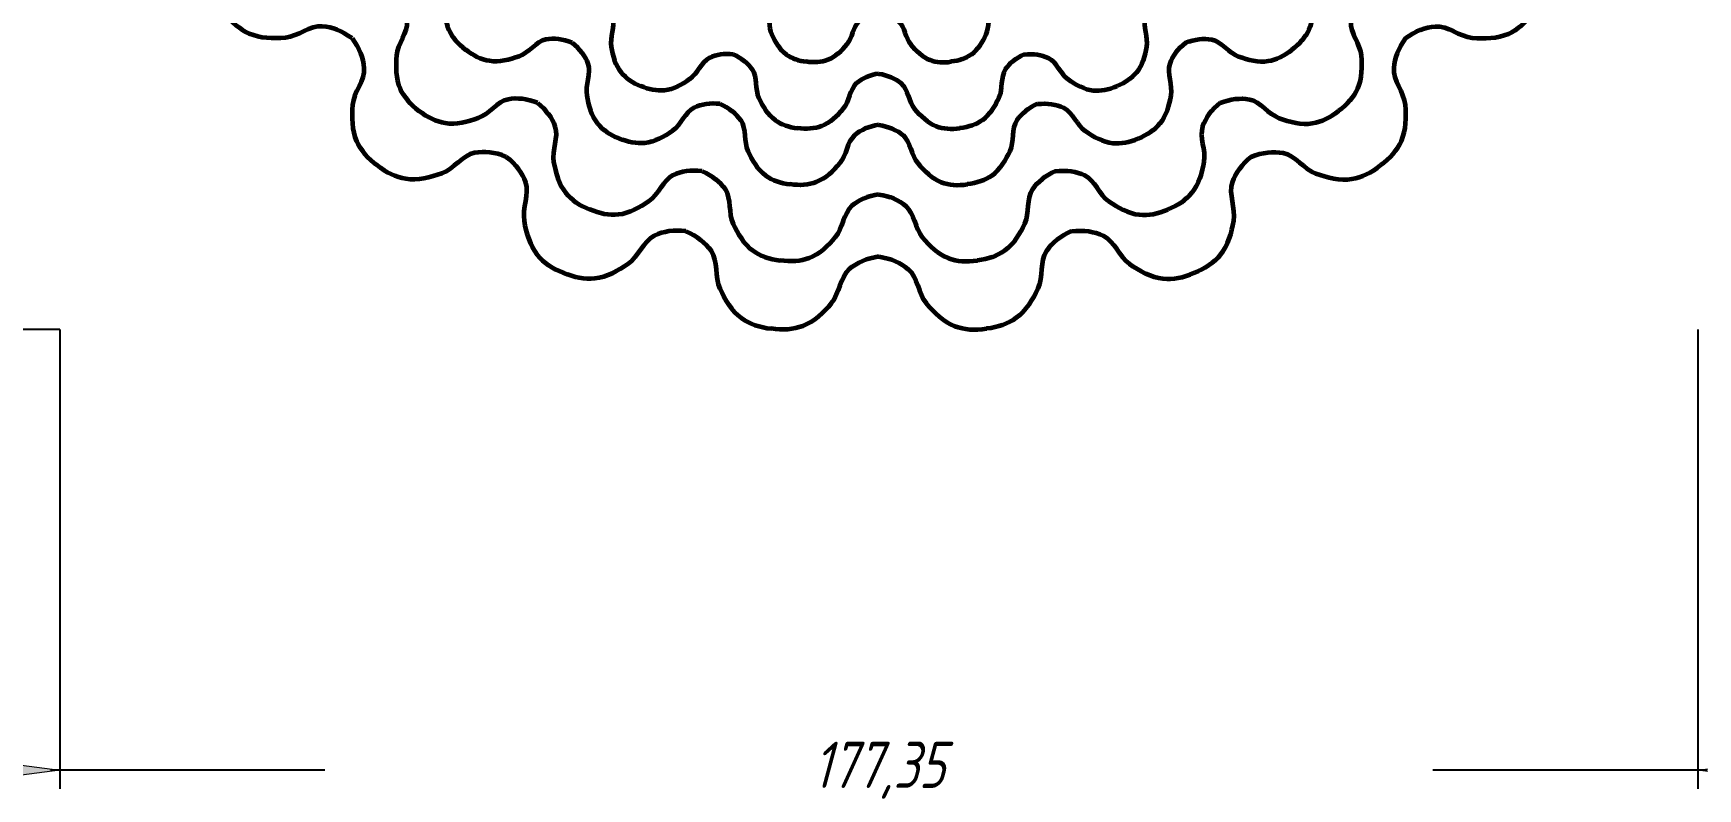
# Model space of a CAD drawing. Header units: millimetres. Extents: x -62 to 553, y -34 to 392.
# Drawn here: x 373.1 to 553.3, y -33.9 to 47.9 of the extents above; entities that cross this region are included whole.
import ezdxf

# ---------------------------------------------------------------- set-up
doc = ezdxf.new("R2010")
doc.units = ezdxf.units.MM
doc.linetypes.add('K5LT32768', pattern=[0])
doc.linetypes.add('K5LT_THIN', pattern=[0])
doc.styles.add('KDIMTEXTSTYLE', font='GOST_AU.SHX', dxfattribs={"width": 0.96, "oblique": 15, "height": 5})
doc.dimstyles.new('KDIMSTYLE (1.00)', dxfattribs={"dimtxt": 5, "dimasz": 1, "dimexe": 2, "dimexo": 0, "dimgap": 1, "dimtad": 1, "dimtxsty": 'KDIMTEXTSTYLE', "dimsah": 1, "dimcen": 0, "dimdle": 1, "dimadec": 0, "dimazin": 0, "dimtfac": 0.667, "dimtmove": 0, "dimatfit": 3, "dimfxl": 1, "dimtvp": 1, "dimtolj": 1, "dimtzin": 0, "dimarcsym": 0})

# ---------------------------------------------------------------- blocks, each defined once
blk = doc.blocks.new('KDIMARROW_01')
blk.add_hatch(color=0).paths.add_polyline_path([(0, 0), (-5, 0.66), (-4.5, 0), (-5, -0.66)])
at = {"color": 0, "linetype": 'K5LT_THIN', "lineweight": 18}
for p, q in [((-4.5, 0), (-5, 0.66)), ((-5, 0.66), (0, 0)), ((0, 0), (-5, -0.66)), ((-5, -0.66), (-4.5, 0)), ((0, 0), (-1, 0))]:
    blk.add_line(p, q, dxfattribs=at)

msp = doc.modelspace()

# ---------------------------------------------------------------- linework, layer by layer
at = {"color": 30, "linetype": 'K5LT32768', "lineweight": 60, "true_color": 0xff8000}
for points in [[(417.658, 57.405), (418.301, 56.533), (418.655, 55.649), (418.721, 54.753), (418.8, 53.676), (417.809, 52.588), (417.71, 51.471), (417.616, 50.416), (417.635, 49.185), (418.065, 48.243), (418.439, 47.421), (419.048, 46.697), (419.899, 46.083)], [(511.589, 57.405), (510.947, 56.533), (510.592, 55.649), (510.527, 54.753), (510.447, 53.676), (511.438, 52.588), (511.537, 51.471), (511.632, 50.416), (511.612, 49.185), (511.183, 48.243), (510.808, 47.421), (510.2, 46.697), (509.349, 46.083)], [(412.338, 52.085), (413.053, 51.114), (413.448, 50.13), (413.521, 49.132), (413.609, 47.934), (412.506, 46.722), (412.396, 45.479), (412.291, 44.304), (412.313, 42.934), (412.79, 41.885), (413.207, 40.97), (413.885, 40.164), (414.832, 39.481)], [(434.184, 51.647), (434.96, 51.027), (435.483, 50.328), (435.754, 49.551), (436.079, 48.616), (435.46, 47.418), (435.637, 46.406), (435.804, 45.449), (436.113, 44.364), (436.717, 43.632), (437.244, 42.993), (437.954, 42.496), (438.853, 42.155)], [(450.565, 51.903), (451.377, 51.548), (451.989, 51.066), (452.402, 50.459), (452.898, 49.729), (452.642, 48.553), (453.028, 47.721), (453.393, 46.935), (453.91, 46.072), (454.599, 45.58), (455.2, 45.151), (455.928, 44.887), (456.781, 44.8)], [(478.682, 51.903), (477.871, 51.548), (477.258, 51.066), (476.845, 50.459), (476.349, 49.729), (476.606, 48.553), (476.22, 47.721), (475.855, 46.935), (475.338, 46.072), (474.648, 45.58), (474.047, 45.151), (473.32, 44.887), (472.466, 44.8)], [(495.063, 51.647), (494.288, 51.027), (493.765, 50.328), (493.494, 49.551), (493.168, 48.616), (493.787, 47.418), (493.61, 46.406), (493.443, 45.449), (493.134, 44.364), (492.53, 43.632), (492.004, 42.993), (491.293, 42.496), (490.394, 42.155)], [(516.909, 52.085), (516.194, 51.114), (515.8, 50.13), (515.726, 49.132), (515.638, 47.934), (516.741, 46.722), (516.852, 45.479), (516.957, 44.304), (516.935, 42.934), (516.457, 41.885), (516.04, 40.97), (515.362, 40.164), (514.415, 39.481)], [(407.581, 47.327), (406.522, 48.108), (405.448, 48.538), (404.36, 48.618), (403.052, 48.714), (401.73, 47.511), (400.374, 47.39), (399.092, 47.275), (397.598, 47.299), (396.454, 47.821), (395.455, 48.276), (394.575, 49.015), (393.83, 50.048)], [(464.624, 50.052), (463.748, 49.919), (463.032, 49.613), (462.476, 49.133), (461.807, 48.556), (461.751, 47.354), (461.163, 46.65), (460.607, 45.985), (459.884, 45.285), (459.091, 44.989), (458.399, 44.73), (457.628, 44.663), (456.781, 44.8)], [(464.624, 50.052), (465.5, 49.919), (466.216, 49.613), (466.772, 49.133), (467.44, 48.556), (467.497, 47.354), (468.085, 46.65), (468.641, 45.985), (469.364, 45.285), (470.157, 44.989), (470.848, 44.73), (471.619, 44.663), (472.466, 44.8)], [(521.667, 47.327), (522.726, 48.108), (523.8, 48.538), (524.888, 48.618), (526.195, 48.714), (527.517, 47.511), (528.873, 47.39), (530.156, 47.275), (531.65, 47.299), (532.794, 47.821), (533.792, 48.276), (534.672, 49.015), (535.417, 50.048)], [(407.581, 47.327), (408.361, 46.268), (408.791, 45.194), (408.871, 44.106), (408.968, 42.798), (407.764, 41.477), (407.643, 40.121), (407.529, 38.838), (407.553, 37.344), (408.074, 36.2), (408.529, 35.202), (409.268, 34.322), (410.302, 33.577)], [(431.414, 46.85), (430.405, 47.244), (429.46, 47.358), (428.577, 47.19), (427.517, 46.987), (426.722, 45.749), (425.67, 45.364), (424.674, 45), (423.481, 44.7), (422.46, 44.871), (421.569, 45.02), (420.712, 45.42), (419.899, 46.083)], [(497.833, 46.85), (498.842, 47.244), (499.787, 47.358), (500.67, 47.19), (501.73, 46.987), (502.525, 45.749), (503.578, 45.364), (504.573, 45), (505.767, 44.7), (506.788, 44.871), (507.679, 45.02), (508.536, 45.42), (509.349, 46.083)], [(521.667, 47.327), (520.886, 46.268), (520.456, 45.194), (520.376, 44.106), (520.28, 42.798), (521.483, 41.477), (521.604, 40.121), (521.718, 38.838), (521.695, 37.344), (521.173, 36.2), (520.718, 35.202), (519.979, 34.322), (518.946, 33.577)], [(431.414, 46.85), (432.26, 46.173), (432.831, 45.411), (433.127, 44.563), (433.482, 43.543), (432.807, 42.236), (433, 41.132), (433.182, 40.088), (433.519, 38.904), (434.178, 38.105), (434.752, 37.408), (435.528, 36.866), (436.508, 36.494)], [(448.867, 45.565), (447.88, 45.675), (447.016, 45.551), (446.275, 45.193), (445.384, 44.762), (444.974, 43.477), (444.133, 42.887), (443.338, 42.328), (442.353, 41.78), (441.408, 41.689), (440.584, 41.609), (439.73, 41.76), (438.853, 42.155)], [(448.867, 45.565), (449.777, 45.167), (450.463, 44.628), (450.926, 43.947), (451.482, 43.128), (451.194, 41.81), (451.627, 40.879), (452.036, 39.997), (452.616, 39.03), (453.388, 38.479), (454.062, 37.998), (454.877, 37.702), (455.834, 37.605)], [(480.38, 45.565), (479.471, 45.167), (478.785, 44.628), (478.322, 43.947), (477.765, 43.128), (478.053, 41.81), (477.62, 40.879), (477.211, 39.997), (476.632, 39.03), (475.859, 38.479), (475.185, 37.998), (474.37, 37.702), (473.414, 37.605)], [(480.38, 45.565), (481.367, 45.675), (482.231, 45.551), (482.973, 45.193), (483.864, 44.762), (484.274, 43.477), (485.114, 42.887), (485.909, 42.328), (486.895, 41.78), (487.839, 41.689), (488.663, 41.609), (489.517, 41.76), (490.394, 42.155)], [(497.833, 46.85), (496.987, 46.173), (496.416, 45.411), (496.12, 44.563), (495.765, 43.543), (496.441, 42.236), (496.248, 41.132), (496.065, 40.088), (495.728, 38.904), (495.07, 38.105), (494.495, 37.408), (493.72, 36.866), (492.739, 36.494)], [(464.624, 43.491), (463.642, 43.342), (462.84, 42.998), (462.216, 42.46), (461.467, 41.814), (461.404, 40.466), (460.745, 39.678), (460.121, 38.933), (459.311, 38.148), (458.423, 37.816), (457.647, 37.526), (456.783, 37.451), (455.834, 37.605)], [(464.624, 43.491), (465.605, 43.342), (466.408, 42.998), (467.031, 42.46), (467.78, 41.814), (467.844, 40.466), (468.503, 39.678), (469.126, 38.933), (469.936, 38.148), (470.825, 37.816), (471.6, 37.526), (472.464, 37.451), (473.414, 37.605)], [(427.652, 40.334), (426.529, 40.773), (425.477, 40.899), (424.494, 40.712), (423.314, 40.487), (422.429, 39.108), (421.257, 38.68), (420.149, 38.274), (418.82, 37.941), (417.683, 38.131), (416.692, 38.297), (415.737, 38.742), (414.832, 39.481)], [(427.652, 40.334), (428.594, 39.581), (429.23, 38.732), (429.559, 37.788), (429.954, 36.653), (429.203, 35.197), (429.417, 33.968), (429.62, 32.806), (429.996, 31.488), (430.729, 30.599), (431.369, 29.823), (432.232, 29.219), (433.324, 28.805)], [(447.433, 40.214), (446.357, 40.335), (445.414, 40.199), (444.605, 39.808), (443.633, 39.339), (443.186, 37.937), (442.269, 37.292), (441.402, 36.683), (440.326, 36.085), (439.296, 35.985), (438.397, 35.899), (437.465, 36.064), (436.508, 36.494)], [(447.433, 40.214), (448.426, 39.78), (449.174, 39.192), (449.679, 38.449), (450.286, 37.556), (449.973, 36.118), (450.445, 35.102), (450.891, 34.14), (451.523, 33.085), (452.366, 32.483), (453.101, 31.959), (453.99, 31.636), (455.034, 31.53)], [(481.814, 40.214), (480.822, 39.78), (480.073, 39.192), (479.568, 38.449), (478.961, 37.556), (479.275, 36.118), (478.803, 35.102), (478.357, 34.14), (477.724, 33.085), (476.882, 32.483), (476.146, 31.959), (475.257, 31.636), (474.213, 31.53)], [(481.814, 40.214), (482.891, 40.335), (483.833, 40.199), (484.642, 39.808), (485.614, 39.339), (486.061, 37.937), (486.978, 37.292), (487.846, 36.683), (488.921, 36.085), (489.951, 35.985), (490.851, 35.899), (491.782, 36.064), (492.739, 36.494)], [(501.595, 40.334), (500.653, 39.581), (500.017, 38.732), (499.688, 37.788), (499.293, 36.653), (500.045, 35.197), (499.83, 33.968), (499.627, 32.806), (499.252, 31.488), (498.519, 30.599), (497.879, 29.823), (497.016, 29.219), (495.924, 28.805)], [(501.595, 40.334), (502.718, 40.773), (503.771, 40.899), (504.753, 40.712), (505.934, 40.487), (506.819, 39.108), (507.99, 38.68), (509.099, 38.274), (510.427, 37.941), (511.564, 38.131), (512.556, 38.297), (513.51, 38.742), (514.415, 39.481)], [(464.624, 37.951), (463.553, 37.789), (462.677, 37.414), (461.997, 36.827), (461.18, 36.122), (461.111, 34.652), (460.392, 33.792), (459.712, 32.979), (458.828, 32.123), (457.858, 31.76), (457.012, 31.444), (456.07, 31.362), (455.034, 31.53)], [(464.624, 37.951), (465.695, 37.789), (466.57, 37.414), (467.25, 36.827), (468.068, 36.122), (468.137, 34.652), (468.856, 33.792), (469.536, 32.979), (470.419, 32.123), (471.389, 31.76), (472.235, 31.444), (473.178, 31.362), (474.213, 31.53)], [(424.288, 34.507), (423.063, 34.987), (421.915, 35.124), (420.843, 34.92), (419.555, 34.675), (418.589, 33.17), (417.311, 32.702), (416.102, 32.26), (414.653, 31.896), (413.412, 32.104), (412.33, 32.285), (411.289, 32.771), (410.302, 33.577)], [(424.288, 34.507), (425.316, 33.686), (426.01, 32.76), (426.369, 31.73), (426.8, 30.492), (425.98, 28.903), (426.214, 27.562), (426.435, 26.294), (426.845, 24.857), (427.645, 23.887), (428.343, 23.04), (429.284, 22.382), (430.476, 21.929)], [(504.959, 34.507), (503.931, 33.686), (503.238, 32.76), (502.879, 31.73), (502.447, 30.492), (503.268, 28.903), (503.033, 27.562), (502.812, 26.294), (502.402, 24.857), (501.603, 23.887), (500.905, 23.04), (499.963, 22.382), (498.772, 21.929)], [(504.959, 34.507), (506.184, 34.987), (507.333, 35.124), (508.405, 34.92), (509.693, 34.675), (510.658, 33.17), (511.936, 32.702), (513.145, 32.26), (514.595, 31.896), (515.835, 32.104), (516.917, 32.285), (517.958, 32.771), (518.946, 33.577)], [(445.486, 32.947), (444.287, 33.081), (443.238, 32.93), (442.337, 32.495), (441.255, 31.972), (440.758, 30.411), (439.737, 29.694), (438.771, 29.015), (437.574, 28.349), (436.427, 28.239), (435.426, 28.142), (434.389, 28.326), (433.324, 28.805)], [(445.486, 32.947), (446.591, 32.464), (447.424, 31.808), (447.987, 30.981), (448.662, 29.987), (448.313, 28.387), (448.838, 27.255), (449.335, 26.185), (450.039, 25.009), (450.977, 24.34), (451.796, 23.756), (452.786, 23.396), (453.948, 23.279)], [(483.762, 32.947), (482.657, 32.464), (481.823, 31.808), (481.261, 30.981), (480.585, 29.987), (480.934, 28.387), (480.409, 27.255), (479.912, 26.185), (479.208, 25.009), (478.27, 24.34), (477.452, 23.756), (476.462, 23.396), (475.3, 23.279)], [(483.762, 32.947), (484.96, 33.081), (486.009, 32.93), (486.91, 32.495), (487.992, 31.972), (488.49, 30.411), (489.511, 29.694), (490.476, 29.015), (491.673, 28.349), (492.82, 28.239), (493.821, 28.142), (494.859, 28.326), (495.924, 28.805)], [(464.624, 30.427), (463.431, 30.246), (462.457, 29.829), (461.7, 29.176), (460.79, 28.391), (460.713, 26.754), (459.912, 25.797), (459.155, 24.892), (458.171, 23.939), (457.092, 23.535), (456.15, 23.183), (455.101, 23.092), (453.948, 23.279)], [(464.624, 30.427), (465.816, 30.246), (466.791, 29.829), (467.548, 29.176), (468.458, 28.391), (468.535, 26.754), (469.335, 25.797), (470.092, 24.892), (471.076, 23.939), (472.155, 23.535), (473.097, 23.183), (474.147, 23.092), (475.3, 23.279)], [(443.745, 26.448), (442.437, 26.594), (441.292, 26.43), (440.31, 25.955), (439.129, 25.385), (438.586, 23.682), (437.472, 22.899), (436.419, 22.159), (435.113, 21.432), (433.861, 21.312), (432.769, 21.207), (431.638, 21.407), (430.476, 21.929)], [(443.745, 26.448), (444.95, 25.921), (445.859, 25.206), (446.473, 24.304), (447.21, 23.219), (446.829, 21.473), (447.402, 20.238), (447.944, 19.071), (448.712, 17.789), (449.736, 17.058), (450.629, 16.421), (451.709, 16.029), (452.976, 15.9)], [(485.503, 26.448), (484.297, 25.921), (483.388, 25.206), (482.775, 24.304), (482.037, 23.219), (482.419, 21.473), (481.845, 20.238), (481.303, 19.071), (480.536, 17.789), (479.512, 17.058), (478.619, 16.421), (477.539, 16.029), (476.271, 15.9)], [(485.503, 26.448), (486.81, 26.594), (487.955, 26.43), (488.938, 25.955), (490.118, 25.385), (490.661, 23.682), (491.775, 22.899), (492.829, 22.159), (494.134, 21.432), (495.386, 21.312), (496.478, 21.207), (497.61, 21.407), (498.772, 21.929)], [(464.624, 23.699), (463.323, 23.502), (462.26, 23.047), (461.433, 22.334), (460.441, 21.478), (460.357, 19.692), (459.484, 18.648), (458.658, 17.66), (457.584, 16.62), (456.407, 16.18), (455.379, 15.796), (454.234, 15.696), (452.976, 15.9)], [(464.624, 23.699), (465.924, 23.502), (466.988, 23.047), (467.814, 22.334), (468.807, 21.478), (468.891, 19.692), (469.764, 18.648), (470.59, 17.66), (471.663, 16.62), (472.841, 16.18), (473.868, 15.796), (475.013, 15.696), (476.271, 15.9)]]:
    msp.add_open_spline(points, degree=3, knots=[0, 0, 0, 0, 1, 1, 1, 2, 2, 2, 3, 3, 3, 4, 4, 4, 4], dxfattribs=at)

# ---------------------------------------------------------------- dimensions: what is measured, and where the dimension line sits
at = {"color": 7}
msp.add_linear_dim(base=(368.403, 192.942), p1=(375.95, 15.818), p2=(375.95, 192.942), angle=90, location=(368.403, 104.38), dimstyle='KDIMSTYLE (1.00)', override={"dimexo": 0, "dimpost": '\\H5.0;\\W0.965;\\Q15;<>', "dimblk1": 'KDIMARROW_01', "dimblk2": 'KDIMARROW_01', "dimse1": 0, "dimse2": 0, "dimclrt": 7, "dimtolj": 1}, dxfattribs=at).render()
msp.add_linear_dim(base=(375.95, -31.894), p1=(553.298, 15.818), p2=(375.95, 15.818), location=(464.624, -31.894), dimstyle='KDIMSTYLE (1.00)', override={"dimexo": 0, "dimpost": '\\H5.0;\\W0.965;\\Q15;<>', "dimblk1": 'KDIMARROW_01', "dimblk2": 'KDIMARROW_01', "dimse1": 0, "dimse2": 0, "dimclrt": 7, "dimtolj": 1}, dxfattribs=at).render()

doc.saveas('drawing.dxf')
